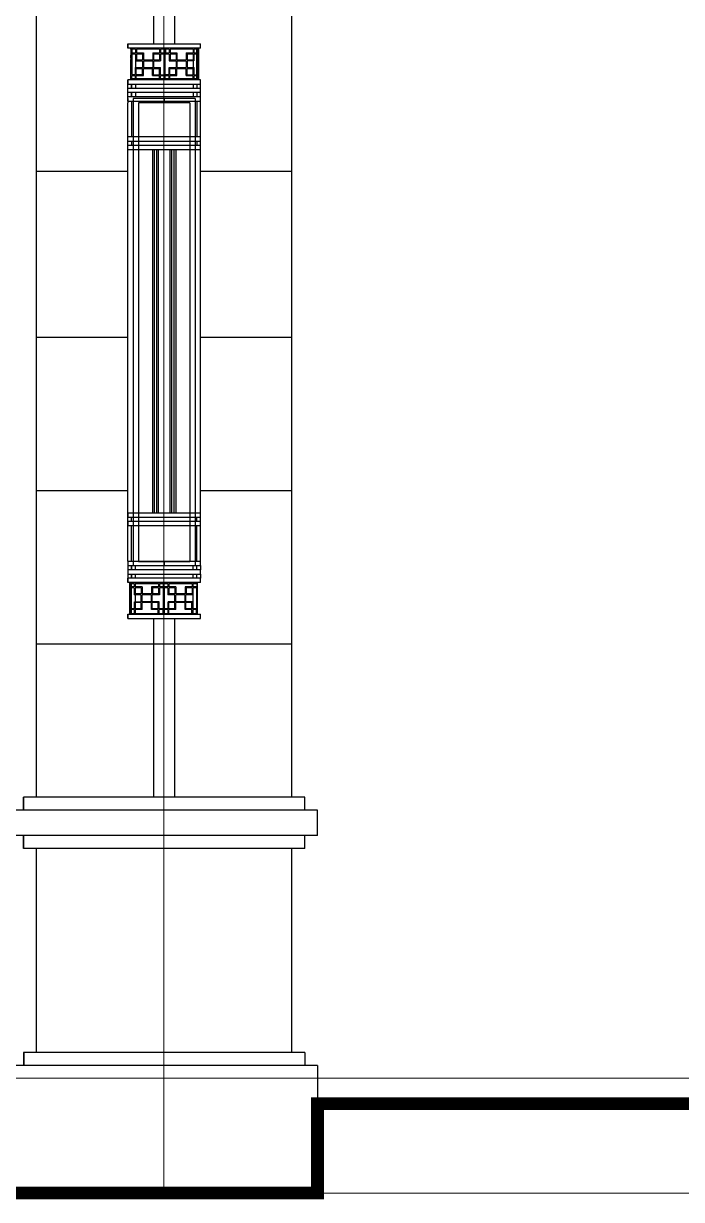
# Model space of a CAD drawing. Extents: x 1188826 to 1909461, y 608442 to 1651179.
# Drawn here: x 1670734 to 1673309, y 1027938 to 1032543 of the extents above; entities that cross this region are included whole.
import ezdxf

# ---------------------------------------------------------------- set-up
doc = ezdxf.new("R2010")
doc.units = 0
doc.header["$LTSCALE"] = 1000
doc.header["$MEASUREMENT"] = 0
doc.linetypes.add('ACAD_ISO10W100', pattern=[18.5, 12, -3, 0.5, -3])
doc.linetypes.add('DOTE', pattern=[2.42, 2, -0.2, 0.02, -0.2])
doc.layers.add('DOTE', color=19, linetype='DOTE', lineweight=9)
doc.layers.add('分缝', color=37, linetype='Continuous')
doc.layers.add('立面线', color=40, linetype='Continuous')

msp = doc.modelspace()

# ---------------------------------------------------------------- linework, layer by layer
at = {"layer": 'DOTE', "linetype": 'ACAD_ISO10W100', "ltscale": 100}
for p, q in [((1671282.7, 1034263.4), (1671282.7, 1027963.4)), ((1678232.8, 1028413.4), (1651532.8, 1028413.4)), ((1678232.8, 1027963.4), (1651532.8, 1027963.4))]:
    msp.add_line(p, q, dxfattribs=at)
at = {"layer": '分缝'}
for p, q in [((1671141.9, 1031963.4), (1670784.1, 1031963.4)), ((1671784.4, 1031963.4), (1671426.9, 1031963.4)), ((1671141.9, 1031313.4), (1670784.1, 1031313.4)), ((1671784.4, 1031313.4), (1671426.9, 1031313.4)), ((1671141.9, 1030713.4), (1670784.1, 1030713.4)), ((1671784.4, 1030713.4), (1671426.9, 1030713.4)), ((1671244.4, 1030113.4), (1670784.1, 1030113.4)), ((1671324.4, 1030113.4), (1671244.4, 1030113.4)), ((1671784.4, 1030113.4), (1671324.4, 1030113.4))]:
    msp.add_line(p, q, dxfattribs=at)
at = {"layer": '立面线'}
for p, q in [((1670784.1, 1029513.4), (1670784.1, 1034213.4)), ((1670784.4, 1029513.4), (1670784.4, 1034213.4)), ((1671244.4, 1032463.4), (1671244.4, 1034213.4)), ((1671324.4, 1034213.4), (1671324.4, 1032463.4)), ((1671784.4, 1029513.4), (1671784.4, 1034213.4)), ((1671141.9, 1032446.9), (1671141.9, 1032463.4)), ((1671141.9, 1032463.4), (1671141.9, 1032446.9)), ((1671141.9, 1032463.4), (1671426.9, 1032463.4)), ((1671426.9, 1032446.9), (1671141.9, 1032446.9)), ((1671153.9, 1032446.9), (1671153.9, 1032443.2)), ((1671153.9, 1032443.2), (1671153.9, 1032446.9)), ((1671153.9, 1032443.2), (1671153.9, 1032430.3)), ((1671153.9, 1032443.2), (1671153.9, 1032430.3)), ((1671157.8, 1032443.5), (1671157.8, 1032428.6)), ((1671172.5, 1032443.5), (1671157.8, 1032443.5)), ((1671171.5, 1032443.5), (1671171.5, 1032428.6)), ((1671172.5, 1032443.5), (1671172.5, 1032428.6)), ((1671176.4, 1032443.5), (1671176.4, 1032428.6)), ((1671266.2, 1032443.5), (1671176.4, 1032443.5)), ((1671266.2, 1032443.5), (1671266.2, 1032428.1)), ((1671269.5, 1032443.5), (1671269.5, 1032428.1)), ((1671284.7, 1032443.5), (1671269.5, 1032443.5)), ((1671284.7, 1032428.1), (1671284.7, 1032443.5)), ((1671285.2, 1032446.9), (1671285.2, 1032322.7)), ((1671288.6, 1032322.7), (1671288.6, 1032446.9)), ((1671289.1, 1032443.5), (1671289.1, 1032428.6)), ((1671303.8, 1032443.5), (1671289.1, 1032443.5)), ((1671303.8, 1032443.5), (1671303.8, 1032428.6)), ((1671307.7, 1032443.5), (1671307.7, 1032428.6)), ((1671397.5, 1032443.5), (1671307.7, 1032443.5)), ((1671397.3, 1032443.5), (1671397.3, 1032428.1)), ((1671397.5, 1032443.5), (1671397.5, 1032428.1)), ((1671400.8, 1032443.5), (1671400.8, 1032428.1)), ((1671416, 1032443.5), (1671400.8, 1032443.5)), ((1671411.9, 1032428.1), (1671411.9, 1032443.5)), ((1671414.9, 1032443.5), (1671414.9, 1032428.1)), ((1671416, 1032428.1), (1671416, 1032443.5)), ((1671419.9, 1032322.7), (1671419.9, 1032446.9)), ((1671426.9, 1032446.9), (1671426.9, 1032463.4)), ((1671153.9, 1032429.7), (1671153.9, 1032430.3)), ((1671153.9, 1032429.7), (1671153.9, 1032426.6)), ((1671153.9, 1032426.6), (1671153.9, 1032426.1)), ((1671153.9, 1032426.1), (1671153.9, 1032425.1)), ((1671153.9, 1032425.1), (1671153.9, 1032423.2)), ((1671153.9, 1032423.2), (1671153.9, 1032420.3)), ((1671153.9, 1032420.3), (1671153.9, 1032419.6)), ((1671153.9, 1032407.7), (1671153.9, 1032419.6)), ((1671153.9, 1032407.7), (1671153.9, 1032405.4)), ((1671153.9, 1032405.4), (1671153.9, 1032404.9)), ((1671153.9, 1032404.9), (1671153.9, 1032402.4)), ((1671153.9, 1032404.9), (1671153.9, 1032402.4)), ((1671153.9, 1032402.4), (1671153.9, 1032398.8)), ((1671153.9, 1032371.9), (1671153.9, 1032402.4)), ((1671153.9, 1032371.9), (1671153.9, 1032398.8)), ((1671157.3, 1032425), (1671157.3, 1032343.4)), ((1671157.3, 1032425), (1671172.5, 1032425)), ((1671157.8, 1032428.6), (1671172.5, 1032428.6)), ((1671171.5, 1032425), (1671171.5, 1032343.4)), ((1671172.5, 1032425), (1671172.5, 1032397.7)), ((1671172.5, 1032397.7), (1671199.6, 1032397.7)), ((1671176.4, 1032428.6), (1671203, 1032428.6)), ((1671176.4, 1032425), (1671199.6, 1032425)), ((1671176.4, 1032425), (1671176.4, 1032401.3)), ((1671176.4, 1032401.3), (1671199.6, 1032401.3)), ((1671199.6, 1032425), (1671199.6, 1032401.3)), ((1671199.6, 1032397.7), (1671199.6, 1032370.7)), ((1671203, 1032428.6), (1671203, 1032401.3)), ((1671203, 1032401.3), (1671239.5, 1032401.3)), ((1671203, 1032397.7), (1671203, 1032370.7)), ((1671203, 1032397.7), (1671239.5, 1032397.7)), ((1671239.5, 1032428.1), (1671266.2, 1032428.1)), ((1671239.5, 1032428.1), (1671239.5, 1032401.3)), ((1671239.5, 1032397.7), (1671239.5, 1032370.7)), ((1671242.9, 1032425), (1671266.2, 1032425)), ((1671242.9, 1032425), (1671242.9, 1032401.3)), ((1671242.9, 1032401.3), (1671266.2, 1032401.3)), ((1671242.9, 1032397.7), (1671242.9, 1032370.7)), ((1671242.9, 1032397.7), (1671269.5, 1032397.7)), ((1671266.2, 1032425), (1671266.2, 1032401.3)), ((1671269.5, 1032428.1), (1671284.7, 1032428.1)), ((1671269.5, 1032425), (1671284.7, 1032425)), ((1671269.5, 1032425), (1671269.5, 1032397.7)), ((1671284.7, 1032342.9), (1671284.7, 1032425)), ((1671288.6, 1032425), (1671303.8, 1032425)), ((1671289.1, 1032428.6), (1671303.8, 1032428.6)), ((1671303.8, 1032425), (1671303.8, 1032397.7)), ((1671303.8, 1032397.7), (1671330.9, 1032397.7)), ((1671307.7, 1032428.6), (1671334.3, 1032428.6)), ((1671307.7, 1032425), (1671330.9, 1032425)), ((1671307.7, 1032425), (1671307.7, 1032401.3)), ((1671307.7, 1032401.3), (1671330.9, 1032401.3)), ((1671330.9, 1032425), (1671330.9, 1032401.3)), ((1671330.9, 1032397.7), (1671330.9, 1032370.7)), ((1671334.3, 1032428.6), (1671334.3, 1032401.3)), ((1671334.3, 1032401.3), (1671370.8, 1032401.3)), ((1671334.3, 1032397.7), (1671334.3, 1032370.7)), ((1671334.3, 1032397.7), (1671370.8, 1032397.7)), ((1671370.8, 1032428.1), (1671370.8, 1032401.3)), ((1671370.8, 1032428.1), (1671397.5, 1032428.1)), ((1671370.8, 1032397.7), (1671370.8, 1032370.7)), ((1671374.2, 1032425), (1671374.2, 1032401.3)), ((1671374.2, 1032425), (1671397.3, 1032425)), ((1671374.2, 1032401.3), (1671397.5, 1032401.3)), ((1671374.2, 1032397.7), (1671374.2, 1032370.7)), ((1671400.8, 1032397.7), (1671374.2, 1032397.7)), ((1671397.3, 1032425), (1671397.3, 1032401.3)), ((1671397.3, 1032425), (1671397.5, 1032425)), ((1671397.3, 1032397.7), (1671397.3, 1032370.7)), ((1671397.5, 1032425), (1671397.5, 1032401.3)), ((1671400.8, 1032428.1), (1671416, 1032428.1)), ((1671400.8, 1032425), (1671400.8, 1032397.7)), ((1671400.8, 1032425), (1671416, 1032425)), ((1671411.9, 1032342.9), (1671411.9, 1032425)), ((1671414.9, 1032425), (1671414.9, 1032342.9)), ((1671416, 1032342.9), (1671416, 1032425)), ((1671153.9, 1032368.2), (1671153.9, 1032371.9)), ((1671153.9, 1032368.2), (1671153.9, 1032371.9)), ((1671153.9, 1032367.3), (1671153.9, 1032368.2)), ((1671153.9, 1032367.3), (1671153.9, 1032368.2)), ((1671153.9, 1032366.2), (1671153.9, 1032367.3)), ((1671153.9, 1032364.4), (1671153.9, 1032366.2)), ((1671153.9, 1032363.7), (1671153.9, 1032364.4)), ((1671153.9, 1032358.8), (1671153.9, 1032363.7)), ((1671153.9, 1032357.7), (1671153.9, 1032358.8)), ((1671153.9, 1032346.3), (1671153.9, 1032357.7)), ((1671171.9, 1032343.4), (1671171.9, 1032370.7)), ((1671171.9, 1032370.7), (1671199.6, 1032370.7)), ((1671175.3, 1032367.1), (1671199.1, 1032367.1)), ((1671175.3, 1032343.4), (1671175.3, 1032367.1)), ((1671199.1, 1032343.4), (1671199.1, 1032367.1)), ((1671203, 1032370.7), (1671239.5, 1032370.7)), ((1671203, 1032339.3), (1671203, 1032367.1)), ((1671203, 1032367.1), (1671239, 1032367.1)), ((1671239, 1032339.8), (1671239, 1032367.1)), ((1671242.9, 1032370.7), (1671270.1, 1032370.7)), ((1671242.9, 1032367.1), (1671266.2, 1032367.1)), ((1671242.9, 1032342.9), (1671242.9, 1032367.1)), ((1671266.2, 1032342.9), (1671266.2, 1032367.1)), ((1671270.1, 1032342.9), (1671270.1, 1032370.7)), ((1671303.2, 1032343.4), (1671303.2, 1032370.7)), ((1671303.2, 1032370.7), (1671330.9, 1032370.7)), ((1671306.6, 1032367.1), (1671330.4, 1032367.1)), ((1671306.6, 1032343.4), (1671306.6, 1032367.1)), ((1671330.4, 1032343.4), (1671330.4, 1032367.1)), ((1671334.3, 1032370.7), (1671370.8, 1032370.7)), ((1671334.3, 1032339.3), (1671334.3, 1032367.1)), ((1671334.3, 1032367.1), (1671370.3, 1032367.1)), ((1671370.3, 1032339.8), (1671370.3, 1032367.1)), ((1671374.2, 1032370.7), (1671401.4, 1032370.7)), ((1671374.2, 1032342.9), (1671374.2, 1032367.1)), ((1671374.2, 1032367.1), (1671397.3, 1032367.1)), ((1671397.3, 1032367.1), (1671397.3, 1032342.9)), ((1671397.3, 1032367.1), (1671397.5, 1032367.1)), ((1671397.5, 1032342.9), (1671397.5, 1032367.1)), ((1671401.4, 1032342.9), (1671401.4, 1032370.7)), ((1671141.9, 1032306.1), (1671141.9, 1032322.7)), ((1671141.9, 1032322.7), (1671141.9, 1032306.1)), ((1671426.9, 1032322.7), (1671141.9, 1032322.7)), ((1671141.9, 1032306.1), (1671426.9, 1032306.1)), ((1671141.9, 1032289.5), (1671141.9, 1032306.1)), ((1671153.9, 1032345.2), (1671153.9, 1032346.3)), ((1671153.9, 1032344.6), (1671153.9, 1032345.2)), ((1671153.9, 1032344.6), (1671153.9, 1032345.2)), ((1671153.9, 1032341.4), (1671153.9, 1032344.6)), ((1671153.9, 1032340.9), (1671153.9, 1032341.4)), ((1671153.9, 1032339.3), (1671153.9, 1032340.9)), ((1671153.9, 1032326), (1671153.9, 1032339.3)), ((1671153.9, 1032326), (1671153.9, 1032339.3)), ((1671153.9, 1032326), (1671153.9, 1032322.7)), ((1671153.9, 1032322.7), (1671153.9, 1032326)), ((1671156.9, 1032289.5), (1671156.9, 1032306.1)), ((1671156.9, 1032306.1), (1671156.9, 1032289.5)), ((1671157.3, 1032343.4), (1671171.9, 1032343.4)), ((1671157.3, 1032326.3), (1671157.3, 1032339.3)), ((1671157.3, 1032339.3), (1671171.9, 1032339.3)), ((1671171.9, 1032326.3), (1671157.3, 1032326.3)), ((1671171.5, 1032339.3), (1671171.5, 1032326.3)), ((1671171.5, 1032306.1), (1671171.5, 1032289.5)), ((1671171.9, 1032326.3), (1671171.9, 1032339.3)), ((1671175.3, 1032343.4), (1671199.1, 1032343.4)), ((1671175.3, 1032326.3), (1671175.3, 1032339.3)), ((1671175.3, 1032339.3), (1671203, 1032339.3)), ((1671266.2, 1032326.3), (1671175.3, 1032326.3)), ((1671239, 1032339.8), (1671266.2, 1032339.8)), ((1671242.9, 1032342.9), (1671266.2, 1032342.9)), ((1671266.2, 1032326.3), (1671266.2, 1032339.8)), ((1671270.1, 1032342.9), (1671284.7, 1032342.9)), ((1671270.1, 1032339.8), (1671284.7, 1032339.8)), ((1671270.1, 1032326.3), (1671270.1, 1032339.8)), ((1671284.7, 1032326.3), (1671270.1, 1032326.3)), ((1671284.7, 1032339.8), (1671284.7, 1032326.3)), ((1671288.6, 1032343.4), (1671303.2, 1032343.4)), ((1671288.6, 1032339.3), (1671303.2, 1032339.3)), ((1671303.2, 1032326.3), (1671288.6, 1032326.3)), ((1671303.2, 1032326.3), (1671303.2, 1032339.3)), ((1671306.6, 1032343.4), (1671330.4, 1032343.4)), ((1671306.6, 1032326.3), (1671306.6, 1032339.3)), ((1671306.6, 1032339.3), (1671334.3, 1032339.3)), ((1671397.5, 1032326.3), (1671306.6, 1032326.3)), ((1671370.3, 1032339.8), (1671397.3, 1032339.8)), ((1671374.2, 1032342.9), (1671397.5, 1032342.9)), ((1671397.3, 1032339.8), (1671397.3, 1032326.3)), ((1671397.3, 1032339.8), (1671397.5, 1032339.8)), ((1671397.3, 1032306.1), (1671397.3, 1032289.5)), ((1671397.5, 1032326.3), (1671397.5, 1032339.8)), ((1671401.4, 1032342.9), (1671416, 1032342.9)), ((1671401.4, 1032326.3), (1671401.4, 1032339.8)), ((1671401.4, 1032339.8), (1671416, 1032339.8)), ((1671416, 1032326.3), (1671401.4, 1032326.3)), ((1671411.9, 1032326.3), (1671411.9, 1032339.8)), ((1671411.9, 1032306.1), (1671411.9, 1032289.5)), ((1671414.9, 1032339.8), (1671414.9, 1032326.3)), ((1671416, 1032339.8), (1671416, 1032326.3)), ((1671426.9, 1032306.1), (1671426.9, 1032322.7)), ((1671426.9, 1032289.5), (1671426.9, 1032306.1)), ((1671141.9, 1032273), (1671141.9, 1032289.5)), ((1671426.9, 1032289.5), (1671141.9, 1032289.5)), ((1671141.9, 1032239.9), (1671141.9, 1032289.5)), ((1671426.9, 1032273), (1671141.9, 1032273)), ((1671156.9, 1032256.4), (1671156.9, 1032273)), ((1671156.9, 1032273), (1671156.9, 1032256.4)), ((1671171.5, 1032273), (1671171.5, 1032256.4)), ((1671397.3, 1032273), (1671397.3, 1032256.4)), ((1671411.9, 1032273), (1671411.9, 1032256.4)), ((1671426.9, 1032273), (1671426.9, 1032289.5)), ((1671426.9, 1032256.4), (1671426.9, 1032273)), ((1671426.9, 1032256.4), (1671141.9, 1032256.4)), ((1671141.9, 1032249.7), (1671141.9, 1032256.4)), ((1671141.9, 1032249.7), (1671141.9, 1032249.7)), ((1671141.9, 1032249.7), (1671141.9, 1032239.9)), ((1671141.9, 1032239.9), (1671141.9, 1032249.7)), ((1671141.9, 1032239.9), (1671141.9, 1032236.5)), ((1671141.9, 1032239.9), (1671426.9, 1032239.9)), ((1671141.9, 1032236.5), (1671141.9, 1032232.2)), ((1671141.9, 1032236.5), (1671141.9, 1032232.2)), ((1671141.9, 1030438), (1671141.9, 1032232.2)), ((1671141.9, 1032099.4), (1671141.9, 1032232.2)), ((1671156.9, 1032239.9), (1671156.9, 1032099.4)), ((1671405.8, 1032249.7), (1671163, 1032249.7)), ((1671163, 1032249.7), (1671163, 1030420.5)), ((1671384.7, 1032232.2), (1671184.2, 1032232.2)), ((1671184.2, 1032232.2), (1671184.2, 1030436.9)), ((1671284.4, 1032249.7), (1671284.4, 1032232.2)), ((1671384.7, 1032232.2), (1671384.7, 1030436.9)), ((1671405.8, 1032249.7), (1671405.8, 1030420.5)), ((1671411.9, 1032239.9), (1671411.9, 1032099.4)), ((1671426.9, 1030420.5), (1671426.9, 1032256.4)), ((1671141.9, 1032082.9), (1671141.9, 1032099.4)), ((1671141.9, 1032099.4), (1671141.9, 1032099.4)), ((1671426.9, 1032099.4), (1671141.9, 1032099.4)), ((1671141.9, 1032082.9), (1671426.9, 1032082.9)), ((1671156.9, 1032082.9), (1671156.9, 1032066.3)), ((1671411.9, 1032082.9), (1671411.9, 1032066.3)), ((1671141.9, 1032049.7), (1671141.9, 1032066.3)), ((1671141.9, 1032066.3), (1671141.9, 1032066.3)), ((1671426.9, 1032066.3), (1671141.9, 1032066.3)), ((1671141.9, 1032049.7), (1671426.9, 1032049.7)), ((1671239.6, 1030627.1), (1671239.6, 1032049.7)), ((1671244.8, 1032049.7), (1671244.8, 1030627.1)), ((1671255.4, 1030627.1), (1671255.4, 1032049.7)), ((1671260.7, 1032049.7), (1671260.7, 1030627.1)), ((1671308.2, 1030627.1), (1671308.2, 1032049.7)), ((1671313.5, 1032049.7), (1671313.5, 1030627.1)), ((1671324, 1030627.1), (1671324, 1032049.7)), ((1671329.3, 1032049.7), (1671329.3, 1030627.1)), ((1671141.9, 1030627.1), (1671141.9, 1030610.6)), ((1671141.9, 1030627.1), (1671426.9, 1030627.1)), ((1671141.9, 1030610.6), (1671141.9, 1030610.6)), ((1671141.9, 1030610.6), (1671426.9, 1030610.6)), ((1671156.9, 1030594), (1671156.9, 1030610.6)), ((1671411.9, 1030594), (1671411.9, 1030610.6)), ((1671141.9, 1030594), (1671141.9, 1030577.5)), ((1671426.9, 1030594), (1671141.9, 1030594)), ((1671141.9, 1030577.5), (1671141.9, 1030577.5)), ((1671141.9, 1030438), (1671141.9, 1030577.5)), ((1671141.9, 1030577.5), (1671426.9, 1030577.5)), ((1671156.9, 1030437), (1671156.9, 1030577.5)), ((1671411.9, 1030437), (1671411.9, 1030577.5)), ((1671141.9, 1030438), (1671141.9, 1030437)), ((1671141.9, 1030438), (1671141.9, 1030437)), ((1671141.9, 1030437), (1671141.9, 1030420.5)), ((1671141.9, 1030437), (1671141.9, 1030420.5)), ((1671426.9, 1030437), (1671141.9, 1030437)), ((1671141.9, 1030437), (1671141.9, 1030387.3)), ((1671141.9, 1030420.5), (1671426.9, 1030420.5)), ((1671156.9, 1030420.5), (1671156.9, 1030403.9)), ((1671156.9, 1030403.9), (1671156.9, 1030420.5)), ((1671171.5, 1030403.9), (1671171.5, 1030420.5)), ((1671184.2, 1030436.9), (1671384.7, 1030436.9)), ((1671284.4, 1030436.9), (1671284.4, 1030420.5)), ((1671397.3, 1030403.9), (1671397.3, 1030420.5)), ((1671411.9, 1030403.9), (1671411.9, 1030420.5)), ((1671426.9, 1030420.5), (1671426.9, 1030403.9)), ((1671141.9, 1030403.9), (1671141.9, 1030387.3)), ((1671426.9, 1030403.9), (1671141.9, 1030403.9)), ((1671141.9, 1030387.3), (1671426.9, 1030387.3)), ((1671141.9, 1030387.3), (1671141.9, 1030370.8)), ((1671141.9, 1030370.8), (1671141.9, 1030354.2)), ((1671141.9, 1030354.2), (1671141.9, 1030370.8)), ((1671426.9, 1030370.8), (1671141.9, 1030370.8)), ((1671156.9, 1030387.3), (1671156.9, 1030370.8)), ((1671156.9, 1030370.8), (1671156.9, 1030387.3)), ((1671171.5, 1030370.8), (1671171.5, 1030387.3)), ((1671397.3, 1030370.8), (1671397.3, 1030387.3)), ((1671411.9, 1030370.8), (1671411.9, 1030387.3)), ((1671426.9, 1030387.3), (1671426.9, 1030403.9)), ((1671426.9, 1030387.3), (1671426.9, 1030370.8)), ((1671426.9, 1030354.2), (1671426.9, 1030370.8)), ((1671426.9, 1030354.2), (1671141.9, 1030354.2)), ((1671149, 1030354.2), (1671149, 1030230)), ((1671152.9, 1030337.1), (1671152.9, 1030350.6)), ((1671152.9, 1030350.6), (1671167.5, 1030350.6)), ((1671167.5, 1030337.1), (1671152.9, 1030337.1)), ((1671152.9, 1030334), (1671152.9, 1030251.9)), ((1671167.5, 1030334), (1671152.9, 1030334)), ((1671153.9, 1030350.6), (1671153.9, 1030337.1)), ((1671153.9, 1030350.6), (1671153.9, 1030337.1)), ((1671153.9, 1030334), (1671153.9, 1030332.3)), ((1671153.9, 1030334), (1671153.9, 1030332.3)), ((1671153.9, 1030332.3), (1671153.9, 1030321.5)), ((1671153.9, 1030332.3), (1671153.9, 1030321.5)), ((1671156.9, 1030337.1), (1671156.9, 1030350.6)), ((1671156.9, 1030251.9), (1671156.9, 1030334)), ((1671167.5, 1030350.6), (1671167.5, 1030337.1)), ((1671167.5, 1030334), (1671167.5, 1030306.2)), ((1671171.4, 1030350.6), (1671171.4, 1030337.1)), ((1671171.4, 1030350.6), (1671262.3, 1030350.6)), ((1671198.6, 1030337.1), (1671171.4, 1030337.1)), ((1671171.4, 1030334), (1671171.4, 1030309.8)), ((1671194.7, 1030334), (1671171.4, 1030334)), ((1671171.5, 1030337.1), (1671171.5, 1030350.6)), ((1671171.5, 1030309.8), (1671171.5, 1030334)), ((1671194.7, 1030334), (1671194.7, 1030309.8)), ((1671198.6, 1030337.1), (1671198.6, 1030309.8)), ((1671234.6, 1030337.6), (1671234.6, 1030309.8)), ((1671262.3, 1030337.6), (1671234.6, 1030337.6)), ((1671238.5, 1030333.5), (1671238.5, 1030309.8)), ((1671262.3, 1030333.5), (1671238.5, 1030333.5)), ((1671262.3, 1030350.6), (1671262.3, 1030337.6)), ((1671262.3, 1030333.5), (1671262.3, 1030309.8)), ((1671265.7, 1030350.6), (1671265.7, 1030337.6)), ((1671265.7, 1030350.6), (1671280.3, 1030350.6)), ((1671280.3, 1030337.6), (1671265.7, 1030337.6)), ((1671265.7, 1030333.5), (1671265.7, 1030306.2)), ((1671280.3, 1030333.5), (1671265.7, 1030333.5)), ((1671280.3, 1030354.2), (1671280.3, 1030230)), ((1671283.6, 1030230), (1671283.6, 1030354.2)), ((1671284.2, 1030337.1), (1671284.2, 1030350.6)), ((1671284.2, 1030350.6), (1671298.8, 1030350.6)), ((1671298.8, 1030337.1), (1671284.2, 1030337.1)), ((1671298.8, 1030334), (1671284.2, 1030334)), ((1671284.2, 1030334), (1671284.2, 1030251.9)), ((1671298.8, 1030350.6), (1671298.8, 1030337.1)), ((1671298.8, 1030334), (1671298.8, 1030306.2)), ((1671302.7, 1030350.6), (1671393.6, 1030350.6)), ((1671302.7, 1030350.6), (1671302.7, 1030337.1)), ((1671329.9, 1030337.1), (1671302.7, 1030337.1)), ((1671326, 1030334), (1671302.7, 1030334)), ((1671302.7, 1030334), (1671302.7, 1030309.8)), ((1671326, 1030334), (1671326, 1030309.8)), ((1671329.9, 1030337.1), (1671329.9, 1030309.8)), ((1671365.9, 1030337.6), (1671365.9, 1030309.8)), ((1671393.6, 1030337.6), (1671365.9, 1030337.6)), ((1671369.8, 1030333.5), (1671369.8, 1030309.8)), ((1671393.6, 1030333.5), (1671369.8, 1030333.5)), ((1671393.6, 1030350.6), (1671393.6, 1030337.6)), ((1671393.6, 1030333.5), (1671393.6, 1030309.8)), ((1671397, 1030350.6), (1671397, 1030337.6)), ((1671397, 1030350.6), (1671411.6, 1030350.6)), ((1671411.6, 1030337.6), (1671397, 1030337.6)), ((1671397, 1030333.5), (1671397, 1030306.2)), ((1671411.6, 1030333.5), (1671397, 1030333.5)), ((1671397.3, 1030337.6), (1671397.3, 1030350.6)), ((1671397.3, 1030251.9), (1671397.3, 1030333.5)), ((1671411.6, 1030350.6), (1671411.6, 1030337.6)), ((1671411.6, 1030251.9), (1671411.6, 1030333.5)), ((1671414.9, 1030230), (1671414.9, 1030354.2)), ((1671153.9, 1030321.5), (1671153.9, 1030319.8)), ((1671153.9, 1030319.8), (1671153.9, 1030316.8)), ((1671153.9, 1030316.8), (1671153.9, 1030316.6)), ((1671153.9, 1030316.6), (1671153.9, 1030310.3)), ((1671153.9, 1030310.3), (1671153.9, 1030308.6)), ((1671153.9, 1030310.3), (1671153.9, 1030308.6)), ((1671153.9, 1030308.6), (1671153.9, 1030308.4)), ((1671153.9, 1030308.4), (1671153.9, 1030305)), ((1671153.9, 1030278.1), (1671153.9, 1030308.4)), ((1671153.9, 1030274.4), (1671153.9, 1030278.1)), ((1671153.9, 1030274.4), (1671153.9, 1030278.1)), ((1671194.7, 1030306.2), (1671167.5, 1030306.2)), ((1671168.1, 1030251.9), (1671168.1, 1030279.2)), ((1671168.1, 1030279.2), (1671194.7, 1030279.2)), ((1671194.7, 1030309.8), (1671171.4, 1030309.8)), ((1671171.5, 1030279.2), (1671171.5, 1030306.2)), ((1671194.7, 1030279.2), (1671194.7, 1030306.2)), ((1671198, 1030279.2), (1671198, 1030306.2)), ((1671234.6, 1030306.2), (1671198, 1030306.2)), ((1671234.6, 1030279.2), (1671198, 1030279.2)), ((1671234.6, 1030309.8), (1671198.6, 1030309.8)), ((1671234.6, 1030279.2), (1671234.6, 1030306.2)), ((1671237.9, 1030279.2), (1671237.9, 1030306.2)), ((1671265.7, 1030306.2), (1671237.9, 1030306.2)), ((1671265.1, 1030279.2), (1671237.9, 1030279.2)), ((1671262.3, 1030309.8), (1671238.5, 1030309.8)), ((1671265.1, 1030251.9), (1671265.1, 1030279.2)), ((1671326, 1030306.2), (1671298.8, 1030306.2)), ((1671299.4, 1030251.9), (1671299.4, 1030279.2)), ((1671326, 1030279.2), (1671299.4, 1030279.2)), ((1671326, 1030309.8), (1671302.7, 1030309.8)), ((1671326, 1030279.2), (1671326, 1030306.2)), ((1671329.3, 1030279.2), (1671329.3, 1030306.2)), ((1671365.9, 1030306.2), (1671329.3, 1030306.2)), ((1671365.9, 1030279.2), (1671329.3, 1030279.2)), ((1671365.9, 1030309.8), (1671329.9, 1030309.8)), ((1671365.9, 1030279.2), (1671365.9, 1030306.2)), ((1671369.2, 1030279.2), (1671369.2, 1030306.2)), ((1671397, 1030306.2), (1671369.2, 1030306.2)), ((1671396.4, 1030279.2), (1671369.2, 1030279.2)), ((1671393.6, 1030309.8), (1671369.8, 1030309.8)), ((1671396.4, 1030251.9), (1671396.4, 1030279.2)), ((1671168.1, 1030251.9), (1671152.9, 1030251.9)), ((1671152.9, 1030248.8), (1671152.9, 1030233.3)), ((1671168.1, 1030248.8), (1671152.9, 1030248.8)), ((1671152.9, 1030233.3), (1671168.1, 1030233.3)), ((1671153.9, 1030273), (1671153.9, 1030274.4)), ((1671153.9, 1030251.9), (1671153.9, 1030274.4)), ((1671153.9, 1030251.9), (1671153.9, 1030265.8)), ((1671153.9, 1030247.1), (1671153.9, 1030248.8)), ((1671153.9, 1030247.1), (1671153.9, 1030248.8)), ((1671153.9, 1030246.6), (1671153.9, 1030247.1)), ((1671153.9, 1030246.4), (1671153.9, 1030246.6)), ((1671153.9, 1030243.2), (1671153.9, 1030246.4)), ((1671153.9, 1030234), (1671153.9, 1030243.2)), ((1671153.9, 1030234), (1671153.9, 1030233.6)), ((1671153.9, 1030233.6), (1671153.9, 1030234)), ((1671153.9, 1030233.3), (1671153.9, 1030233.6)), ((1671153.9, 1030233.6), (1671153.9, 1030233.3)), ((1671156.9, 1030233.3), (1671156.9, 1030248.8)), ((1671168.1, 1030233.3), (1671168.1, 1030248.8)), ((1671171.4, 1030251.9), (1671171.4, 1030275.6)), ((1671194.7, 1030275.6), (1671171.4, 1030275.6)), ((1671194.7, 1030251.9), (1671171.4, 1030251.9)), ((1671171.4, 1030233.3), (1671171.4, 1030248.8)), ((1671198, 1030248.8), (1671171.4, 1030248.8)), ((1671171.4, 1030233.3), (1671261.2, 1030233.3)), ((1671171.5, 1030251.9), (1671171.5, 1030275.6)), ((1671171.5, 1030233.3), (1671171.5, 1030248.8)), ((1671194.7, 1030251.9), (1671194.7, 1030275.6)), ((1671234.6, 1030275.6), (1671198, 1030275.6)), ((1671198, 1030248.8), (1671198, 1030275.6)), ((1671234.6, 1030248.3), (1671234.6, 1030275.6)), ((1671261.2, 1030248.3), (1671234.6, 1030248.3)), ((1671261.2, 1030275.6), (1671237.9, 1030275.6)), ((1671237.9, 1030251.9), (1671237.9, 1030275.6)), ((1671261.2, 1030251.9), (1671237.9, 1030251.9)), ((1671261.2, 1030251.9), (1671261.2, 1030275.6)), ((1671261.2, 1030233.3), (1671261.2, 1030248.3)), ((1671280.3, 1030251.9), (1671265.1, 1030251.9)), ((1671265.1, 1030233.3), (1671265.1, 1030248.3)), ((1671279.7, 1030248.3), (1671265.1, 1030248.3)), ((1671265.1, 1030233.3), (1671279.7, 1030233.3)), ((1671279.7, 1030233.3), (1671279.7, 1030248.3)), ((1671299.4, 1030251.9), (1671284.2, 1030251.9)), ((1671299.4, 1030248.8), (1671284.2, 1030248.8)), ((1671284.2, 1030248.8), (1671284.2, 1030233.3)), ((1671284.2, 1030233.3), (1671299.4, 1030233.3)), ((1671299.4, 1030233.3), (1671299.4, 1030248.8)), ((1671326, 1030275.6), (1671302.7, 1030275.6)), ((1671302.7, 1030251.9), (1671302.7, 1030275.6)), ((1671326, 1030251.9), (1671302.7, 1030251.9)), ((1671329.3, 1030248.8), (1671302.7, 1030248.8)), ((1671302.7, 1030233.3), (1671302.7, 1030248.8)), ((1671302.7, 1030233.3), (1671392.5, 1030233.3)), ((1671326, 1030251.9), (1671326, 1030275.6)), ((1671365.9, 1030275.6), (1671329.3, 1030275.6)), ((1671329.3, 1030248.8), (1671329.3, 1030275.6)), ((1671365.9, 1030248.3), (1671365.9, 1030275.6)), ((1671392.5, 1030248.3), (1671365.9, 1030248.3)), ((1671392.5, 1030275.6), (1671369.2, 1030275.6)), ((1671369.2, 1030251.9), (1671369.2, 1030275.6)), ((1671392.5, 1030251.9), (1671369.2, 1030251.9)), ((1671392.5, 1030251.9), (1671392.5, 1030275.6)), ((1671392.5, 1030233.3), (1671392.5, 1030248.3)), ((1671411.6, 1030251.9), (1671396.4, 1030251.9)), ((1671396.4, 1030233.3), (1671396.4, 1030248.3)), ((1671411, 1030248.3), (1671396.4, 1030248.3)), ((1671396.4, 1030233.3), (1671411, 1030233.3)), ((1671397.3, 1030233.3), (1671397.3, 1030248.3)), ((1671411, 1030233.3), (1671411, 1030248.3)), ((1671141.9, 1030230), (1671141.9, 1030213.5)), ((1671141.9, 1030230), (1671426.9, 1030230)), ((1671141.9, 1030213.5), (1671141.9, 1030230)), ((1671141.9, 1030213.5), (1671426.9, 1030213.5)), ((1671244.4, 1029513.4), (1671244.4, 1030213.5)), ((1671324.4, 1030213.5), (1671324.4, 1029513.4)), ((1671426.9, 1030213.5), (1671426.9, 1030230)), ((1670734.1, 1029463.4), (1670734.1, 1029513.4)), ((1671834.4, 1029513.4), (1670734.1, 1029513.4)), ((1670734.4, 1029463.4), (1670734.4, 1029513.4)), ((1671834.4, 1029463.4), (1671834.4, 1029513.4)), ((1671884.4, 1029463.4), (1670684.1, 1029463.4)), ((1671884.4, 1029363.4), (1671884.4, 1029463.4)), ((1671884.4, 1029363.4), (1670684.1, 1029363.4)), ((1670734.1, 1029313.4), (1670734.1, 1029363.4)), ((1670734.4, 1029313.4), (1670734.4, 1029363.4)), ((1671834.4, 1029313.4), (1671834.4, 1029363.4)), ((1671834.4, 1029313.4), (1670734.1, 1029313.4)), ((1670784.1, 1028513.4), (1670784.1, 1029313.4)), ((1670784.4, 1028513.4), (1670784.4, 1029313.4)), ((1671784.4, 1028513.4), (1671784.4, 1029313.4)), ((1670734.1, 1028513.4), (1670734.1, 1028463.4)), ((1671834.4, 1028513.4), (1670734.1, 1028513.4)), ((1670734.4, 1028513.4), (1670734.4, 1028463.4)), ((1671834.4, 1028513.4), (1671834.4, 1028463.4)), ((1671884.4, 1028463.4), (1670684.1, 1028463.4)), ((1671884.4, 1028463.4), (1671884.4, 1027963.3)), ((1671884.4, 1028313.4), (1676131.5, 1028313.4))]:
    msp.add_line(p, q, dxfattribs=at)
at = {"layer": '立面线', "color": 0, "const_width": 50}
msp.add_lwpolyline([(1651532.8, 1028313.4), (1652432.5, 1028313.4), (1652432.5, 1028313.4), (1653632.8, 1028313.4), (1653632.8, 1028313.4), (1657880.8, 1028313.4), (1657884.1, 1027963.4), (1671884.4, 1027963.4), (1671884.4, 1028313.4), (1678232.8, 1028313.4)], dxfattribs=at)

doc.saveas('drawing.dxf')
